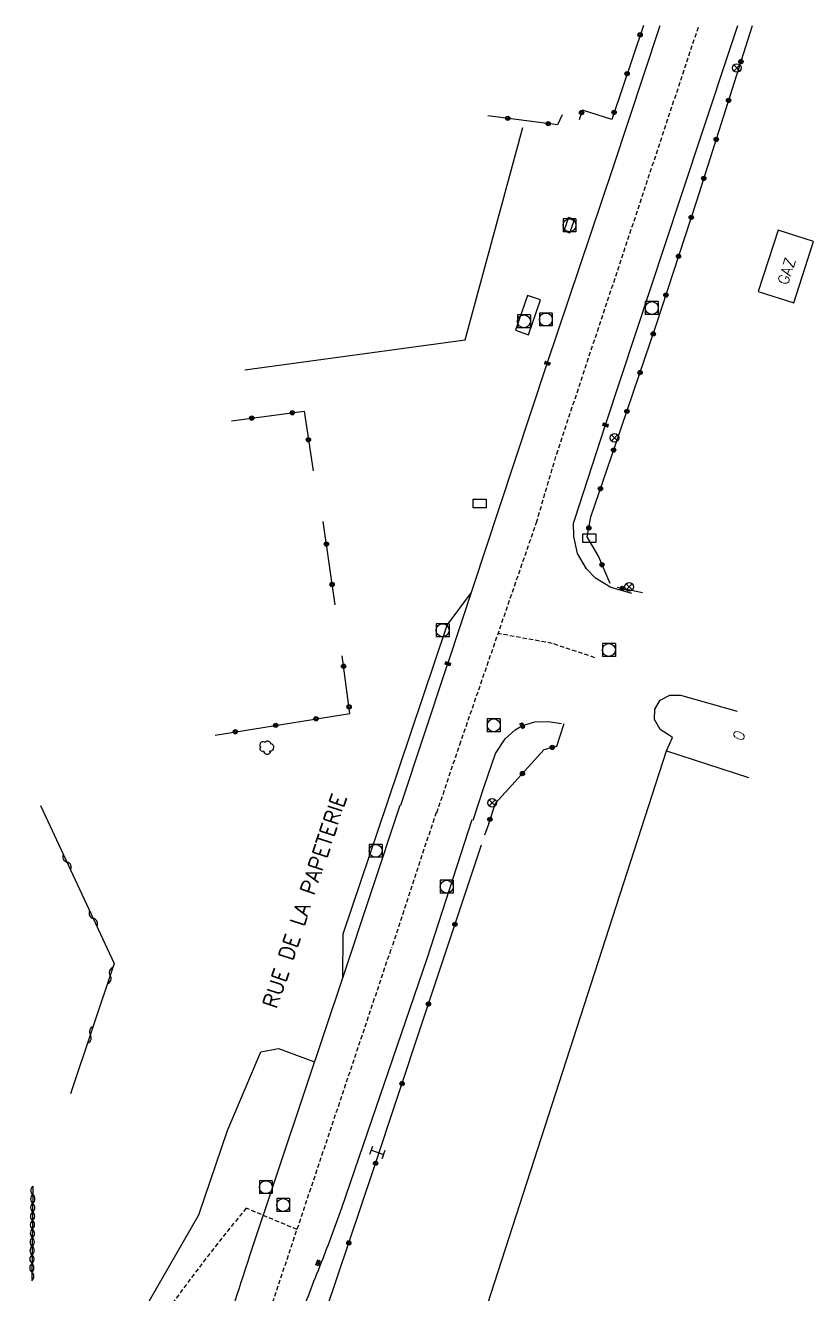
# Model space of a CAD drawing. Header units: millimetres. Extents: x 257000 to 258000, y 143000 to 144000.
# Drawn here: x 257596.9 to 257688.5, y 143852.5 to 144000 of the extents above; entities that cross this region are included whole.
import ezdxf
from ezdxf.enums import TextEntityAlignment as Align

# ---------------------------------------------------------------- set-up
doc = ezdxf.new("R2010")
doc.units = ezdxf.units.MM
doc.linetypes.add('DASHED', pattern=[0.75, 0.5, -0.25])
doc.layers.get('0').update_dxf_attribs({"linetype": 'CONTINUOUS'})
for name, color, linetype in [('W0001', 6, 'DASHED'), ('W0008', 7, 'CONTINUOUS'), ('W0100', 7, 'CONTINUOUS'), ('W0105', 7, 'CONTINUOUS'), ('W0211', 2, 'CONTINUOUS'), ('W0300', 7, 'CONTINUOUS'), ('W0310', 3, 'CONTINUOUS'), ('W0322', 7, 'CONTINUOUS'), ('W0400', 7, 'CONTINUOUS'), ('W0420', 7, 'CONTINUOUS'), ('W0469', 7, 'CONTINUOUS'), ('W0984', 7, 'CONTINUOUS'), ('W0989', 7, 'CONTINUOUS'), ('W0991', 7, 'CONTINUOUS'), ('W1102', 7, 'CONTINUOUS'), ('W1471', 7, 'CONTINUOUS'), ('W1474', 7, 'CONTINUOUS')]:
    doc.layers.add(name, color=color, linetype=linetype)
doc.styles.get("Standard").update_dxf_attribs({"font": 'romans.shx', "width": 0.85})

# ---------------------------------------------------------------- blocks, each defined once
blk = doc.blocks.new('T420')
for p, q in [((0.75, 0.75), (-0.75, 0.75)), ((-0.75, 0.75), (-0.75, -0.75)), ((0.75, 0.75), (0.75, -0.75)), ((0.75, -0.75), (-0.75, -0.75))]:
    blk.add_line(p, q)
blk.add_ellipse((0, 0), major_axis=(-0.53, 0.53), ratio=1, start_param=3.926991, end_param=10.210176)
blk = doc.blocks.new('T400')
for p, q in [((-0.15, 0.3), (0.15, 0.3)), ((-0.15, -0.25), (-0.15, 0.3)), ((-0.15, 0.15), (0.15, 0.15)), ((-0.15, 0), (0.15, 0)), ((0.15, 0.3), (0.15, -0.25)), ((-0.15, -0.15), (0.15, -0.15)), ((-0.15, -0.25), (-0.15, -0.3)), ((-0.15, -0.3), (0.15, -0.3)), ((0.15, -0.3), (0.15, -0.25))]:
    blk.add_line(p, q)
blk = doc.blocks.new('T1471')
at = {"color": 0, "linetype": 'Continuous', "flags": 128}
blk.add_lwpolyline([(-0.75, -0.5), (-0.75, 0.5), (0.75, 0.5), (0.75, -0.5), (-0.75, -0.5)], dxfattribs=at)
blk = doc.blocks.new('T469')
at = {"color": 0, "linetype": 'Continuous', "flags": 128}
for points in [[(-0.35, 0.35), (0.35, -0.35)], [(-0.35, -0.35), (0.35, 0.35)]]:
    blk.add_lwpolyline(points, dxfattribs=at)
at = {"color": 0, "linetype": 'Continuous'}
blk.add_circle((0, 0), 0.5, dxfattribs=at)
blk = doc.blocks.new('T300')
for p, q in [((-0.8, 0.51), (-0.86, 0.34)), ((-0.86, 0.34), (-0.86, 0.17)), ((-0.86, 0.17), (-0.74, 0.06)), ((-0.69, 0.63), (-0.8, 0.51)), ((-0.8, -0.06), (-0.74, 0.06)), ((-0.74, 0.06), (-0.69, 0.11)), ((-0.57, 0.69), (-0.69, 0.63)), ((-0.46, 0.69), (-0.57, 0.69)), ((-0.29, 0.63), (-0.46, 0.69)), ((-0.29, 0.63), (-0.17, 0.74)), ((-0.23, 0.57), (-0.29, 0.63)), ((-0.17, 0.74), (-0.06, 0.8)), ((-0.06, 0.8), (0.06, 0.8)), ((0.06, 0.8), (0.23, 0.74)), ((0.23, 0.74), (0.34, 0.63)), ((0.34, 0.63), (0.4, 0.51)), ((0.46, 0.46), (0.34, 0.46)), ((0.4, 0.51), (0.4, 0.46)), ((0.57, 0.4), (0.46, 0.46)), ((0.57, 0.4), (0.69, 0.29)), ((0.69, 0.29), (0.74, 0.17)), ((0.74, 0.06), (0.69, -0.17)), ((0.74, 0.17), (0.74, 0.06)), ((-0.8, -0.17), (-0.8, -0.06)), ((-0.8, -0.23), (-0.8, -0.17)), ((-0.74, -0.34), (-0.8, -0.23)), ((-0.69, -0.4), (-0.74, -0.34)), ((-0.51, -0.46), (-0.69, -0.4)), ((-0.4, -0.46), (-0.51, -0.46)), ((-0.4, -0.46), (-0.34, -0.46)), ((-0.34, -0.46), (-0.34, -0.4)), ((-0.34, -0.51), (-0.34, -0.46)), ((-0.29, -0.63), (-0.34, -0.51)), ((-0.17, -0.74), (-0.29, -0.63)), ((-0.06, -0.8), (-0.17, -0.74)), ((0.06, -0.8), (-0.06, -0.8)), ((0.17, -0.74), (0.06, -0.8)), ((0.23, -0.69), (0.17, -0.74)), ((0.29, -0.46), (0.23, -0.46)), ((0.29, -0.63), (0.23, -0.69)), ((0.46, -0.4), (0.29, -0.46)), ((0.34, -0.51), (0.29, -0.63)), ((0.34, -0.51), (0.34, -0.46)), ((0.57, -0.34), (0.46, -0.4)), ((0.63, -0.29), (0.57, -0.34)), ((0.69, -0.17), (0.63, -0.29))]:
    blk.add_line(p, q)
blk = doc.blocks.new('t322o')
at = {"color": 0, "linetype": 'Continuous'}
for radius in [0.25, 0.15]:
    blk.add_circle((0, 0), radius, dxfattribs=at)
blk = doc.blocks.new('t310o')
at = {"color": 0, "linetype": 'Continuous'}
for centre, start, end in [((-0.5, 0.38), 216.8699, 323.1304), ((0.5, -0.37), 36.8699, 143.1303)]:
    blk.add_arc(centre, 0.625, start, end, dxfattribs=at)
blk = doc.blocks.new('T1474')
at = {"color": 0, "linetype": 'Continuous', "flags": 128}
for points in [[(-0.75, -0.5), (-0.75, 0.5)], [(-0.75, 0), (0.75, 0)], [(0.75, 0), (0.75, -0.5), (0.75, 0.5)]]:
    blk.add_lwpolyline(points, dxfattribs=at)

msp = doc.modelspace()

# ---------------------------------------------------------------- linework, layer by layer
at = {"layer": 'W0001'}
for p, q in [((257665.01, 143969.43), (257675.15, 144000)), ((257644.62, 143908.55), (257639.44, 143892.79)), ((257620.64, 143836.72), (257639.44, 143892.79)), ((257628.48, 143860.09), (257622.58, 143862.58))]:
    msp.add_line(p, q, dxfattribs=at)
for points in [[(257644.71, 143908.53), (257647.37, 143916.43), (257656.28, 143942.24), (257658.63, 143950.21), (257665.01, 143969.43)], [(257663.05, 143926.54), (257658.11, 143928.2), (257651.82, 143929.34)]]:
    msp.add_lwpolyline(points, dxfattribs=at)
msp.add_lwpolyline([(257598.75, 143820.13, -0.043041), (257600.73, 143827.97, -0.037995), (257604.7, 143836.89, -0.027513), (257611.41, 143847.84, -0.022081), (257622.58, 143862.58)], format="xyb", dxfattribs=at)
at = {"layer": 'W0008'}
msp.add_line((257633.79, 143889.35), (257640.46, 143909.41), dxfattribs=at)
for points in [[(257640.51, 143909.4), (257645.87, 143925.51), (257645.98, 143925.84), (257651.95, 143943.89), (257657.53, 143960.73), (257665.13, 143983.36), (257670.63, 144000)], [(257667.34, 143933.98), (257665.88, 143934.41), (257664.92, 143934.7), (257663.14, 143935.76), (257662.09, 143936.86), (257661.05, 143938.64), (257660.6, 143940.6), (257660.58, 143942.16), (257660.73, 143942.62), (257664.31, 143953.58), (257673.05, 143980.06), (257678.61, 143996.84), (257679.66, 144000)], [(257638.98, 143909.71), (257645.92, 143930.32), (257648.75, 143934.11)], [(257648.91, 143907.66), (257650.2, 143911.58), (257651.54, 143915.41), (257652.64, 143917.13), (257653.79, 143918.17), (257654.64, 143918.65), (257656.1, 143919.09), (257657.64, 143919.14), (257659.17, 143918.88)]]:
    msp.add_lwpolyline(points, dxfattribs=at)
for points in [[(257610.41, 143814.06, -0.005997), (257613.45, 143825.82, -0.005133), (257615.2, 143831.95, -0.003845), (257619.04, 143844.63, -0.005135), (257623.01, 143857.1), (257629.56, 143876.75), (257633.79, 143889.35), (257633.84, 143894.44), (257638.97, 143909.72)], [(257648.77, 143907.69), (257643.53, 143891.55), (257633.64, 143862.6, -0.011748), (257631.08, 143855.77, 0.011227), (257628.5, 143848.93, 0.009743), (257624.22, 143835.23, 0.004743), (257621.51, 143825.89, 0.007319), (257619.17, 143817.25, 0.010559), (257616.97, 143807.88)], [(257594.06, 143809.65), (257597.7, 143825.92, -0.04701), (257599.57, 143832.13, -0.034739), (257605.59, 143842.59, -0.010922), (257607.73, 143845.88, 0.01702), (257609.83, 143849.21), (257617.08, 143861.81), (257620.4, 143871.6), (257624.27, 143880.74), (257626.32, 143881.15), (257630.51, 143879.59)]]:
    msp.add_lwpolyline(points, format="xyb", dxfattribs=at)
at = {"layer": 'W0100'}
for points in [[(257686.17, 143967.75), (257688.46, 143974.88), (257684.33, 143976.21), (257682.03, 143969.09), (257686.17, 143967.75)], [(257640.85, 143804.94), (257636.09, 143806.48), (257671.39, 143915.7), (257672.08, 143917.28), (257671.61, 143917.59), (257670.63, 143918.21), (257669.99, 143919.36), (257670.02, 143920.54), (257670.65, 143921.62), (257671.75, 143922.18), (257673.01, 143922.17), (257679.58, 143920.33)]]:
    msp.add_lwpolyline(points, dxfattribs=at)
at = {"layer": 'W0105'}
for points in [[(257660.17, 143975.89), (257660.7, 143977.43), (257660, 143977.68), (257659.47, 143976.13), (257660.17, 143975.89)], [(257655.37, 143964.05), (257656.75, 143968.1), (257655.23, 143968.63), (257653.83, 143964.59), (257655.37, 143964.05)]]:
    msp.add_lwpolyline(points, dxfattribs=at)
at = {"layer": 'W0211'}
msp.add_lwpolyline([(257622.4, 143959.98), (257648, 143963.48), (257654.7, 143988.15), (257654.7, 143988.15), (257654.7, 143988.15), (257654.7, 143988.15), (257654.7, 143988.15), (257654.7, 143988.15), (257654.7, 143988.15), (257654.7, 143988.15), (257654.7, 143988.15), (257654.7, 143988.15), (257654.7, 143988.15), (257654.7, 143988.15), (257654.7, 143988.15), (257654.7, 143988.15), (257654.7, 143988.15), (257654.7, 143988.15), (257654.7, 143988.15), (257654.7, 143988.15), (257654.7, 143988.15), (257654.7, 143988.15), (257654.7, 143988.15), (257654.7, 143988.15), (257654.7, 143988.15), (257654.7, 143988.15), (257654.7, 143988.15), (257654.7, 143988.15), (257654.7, 143988.15), (257654.7, 143988.15), (257654.7, 143988.15), (257654.7, 143988.15), (257654.7, 143988.15), (257654.7, 143988.15), (257654.7, 143988.15), (257654.7, 143988.15), (257654.7, 143988.15), (257654.7, 143988.15), (257654.7, 143988.15), (257654.7, 143988.15), (257654.7, 143988.15), (257654.7, 143988.15), (257654.7, 143988.15), (257654.7, 143988.15), (257654.7, 143988.15), (257654.7, 143988.15), (257654.7, 143988.15), (257654.7, 143988.15), (257654.7, 143988.15), (257654.7, 143988.15), (257654.7, 143988.15), (257654.7, 143988.15), (257654.7, 143988.15), (257654.7, 143988.15), (257654.7, 143988.15), (257654.7, 143988.15), (257654.7, 143988.15), (257654.7, 143988.15), (257654.7, 143988.15), (257654.7, 143988.15), (257654.7, 143988.15), (257654.7, 143988.15), (257654.7, 143988.15), (257654.7, 143988.15), (257654.7, 143988.15), (257654.7, 143988.15), (257654.7, 143988.15), (257654.7, 143988.15), (257654.7, 143988.15), (257654.7, 143988.15), (257654.7, 143988.15), (257654.7, 143988.15), (257654.7, 143988.15), (257654.7, 143988.15), (257654.7, 143988.15), (257654.7, 143988.15), (257654.7, 143988.15), (257654.7, 143988.15), (257654.7, 143988.15), (257654.7, 143988.15), (257654.7, 143988.15), (257654.7, 143988.15), (257654.7, 143988.15), (257654.7, 143988.15), (257654.7, 143988.15), (257654.7, 143988.15), (257654.7, 143988.15), (257654.7, 143988.15), (257654.7, 143988.15), (257654.7, 143988.15), (257654.7, 143988.15), (257654.7, 143988.15), (257654.7, 143988.15), (257654.7, 143988.15), (257654.7, 143988.15), (257654.7, 143988.15), (257654.7, 143988.15), (257654.7, 143988.15), (257654.7, 143988.15), (257654.7, 143988.15), (257654.7, 143988.15), (257654.7, 143988.15), (257654.7, 143988.15), (257654.7, 143988.15), (257654.7, 143988.15), (257654.7, 143988.15), (257654.7, 143988.15), (257654.7, 143988.15), (257654.7, 143988.15), (257654.7, 143988.15), (257654.7, 143988.15), (257654.7, 143988.15), (257654.7, 143988.15), (257654.7, 143988.15), (257654.7, 143988.15), (257654.7, 143988.15), (257654.7, 143988.15), (257654.7, 143988.15), (257654.7, 143988.15), (257654.7, 143988.15)], dxfattribs=at)
at = {"layer": 'W0310'}
msp.add_lwpolyline([(257598.7, 143909.37), (257607.25, 143891.01), (257602.17, 143875.85)], dxfattribs=at)
at = {"layer": 'W0310', "flags": 128}
msp.add_lwpolyline([(257597.81, 143865.15), (257597.66, 143854.32)], dxfattribs=at)
at = {"layer": 'W0322'}
msp.add_line((257650.73, 143907.28), (257650.26, 143905.9), dxfattribs=at)
for points in [[(257668.69, 144000), (257665.02, 143989.06), (257661.62, 143990.15), (257661.22, 143989.01)], [(257664.82, 143935.14), (257663.47, 143938.32), (257662.17, 143940.57), (257662.61, 143942.92), (257665.49, 143951.39), (257670.18, 143965.16), (257674.89, 143979.63), (257681.36, 144000)], [(257659.27, 143989.6), (257659.27, 143989.6), (257659.27, 143989.6), (257659.27, 143989.6), (257659.27, 143989.6), (257659.27, 143989.6), (257659.27, 143989.6), (257659.27, 143989.6), (257659.27, 143989.6), (257659.27, 143989.6), (257659.27, 143989.6), (257659.27, 143989.6), (257659.27, 143989.6), (257659.27, 143989.6), (257659.27, 143989.6), (257659.27, 143989.6), (257659.27, 143989.6), (257659.27, 143989.6), (257658.74, 143988.43), (257650.63, 143989.5)], [(257659.27, 143989.6), (257659.27, 143989.6), (257659.27, 143989.6), (257659.27, 143989.6), (257659.27, 143989.6), (257659.27, 143989.6), (257659.27, 143989.6), (257659.27, 143989.6), (257659.27, 143989.6), (257659.27, 143989.6), (257659.27, 143989.6), (257659.27, 143989.6), (257659.27, 143989.6), (257659.27, 143989.6), (257659.27, 143989.6), (257659.27, 143989.6), (257659.27, 143989.6), (257659.27, 143989.6), (257659.27, 143989.6), (257659.27, 143989.6), (257659.27, 143989.6), (257659.27, 143989.6), (257659.27, 143989.6), (257659.27, 143989.6), (257659.27, 143989.6), (257659.27, 143989.6), (257659.27, 143989.6), (257659.27, 143989.6), (257659.27, 143989.6), (257659.27, 143989.6), (257659.27, 143989.6), (257659.27, 143989.6), (257659.27, 143989.6), (257659.27, 143989.6), (257659.27, 143989.6), (257659.27, 143989.6), (257659.27, 143989.6), (257659.27, 143989.6), (257659.27, 143989.6), (257659.27, 143989.6), (257659.27, 143989.6), (257659.27, 143989.6), (257659.27, 143989.6), (257659.27, 143989.6), (257659.27, 143989.6), (257659.27, 143989.6), (257659.27, 143989.6), (257659.27, 143989.6), (257659.27, 143989.6), (257659.27, 143989.6), (257659.27, 143989.6), (257659.27, 143989.6), (257659.27, 143989.6), (257659.27, 143989.6), (257659.27, 143989.6), (257659.27, 143989.6), (257659.27, 143989.6), (257659.27, 143989.6), (257659.27, 143989.6), (257659.27, 143989.6), (257659.27, 143989.6), (257659.27, 143989.6), (257659.27, 143989.6), (257659.27, 143989.6), (257659.27, 143989.6), (257659.27, 143989.6), (257659.27, 143989.6), (257659.27, 143989.6), (257659.27, 143989.6), (257659.27, 143989.6), (257659.27, 143989.6), (257659.27, 143989.6), (257659.27, 143989.6), (257659.27, 143989.6), (257659.27, 143989.6), (257659.27, 143989.6), (257659.27, 143989.6), (257659.27, 143989.6), (257659.27, 143989.6), (257659.27, 143989.6), (257659.27, 143989.6), (257659.27, 143989.6), (257659.27, 143989.6), (257659.27, 143989.6), (257659.27, 143989.6), (257659.27, 143989.6), (257659.27, 143989.6), (257659.27, 143989.6), (257659.27, 143989.6), (257659.27, 143989.6), (257659.27, 143989.6), (257659.27, 143989.6), (257659.27, 143989.6), (257659.27, 143989.6), (257659.27, 143989.6), (257659.27, 143989.6), (257659.27, 143989.6), (257659.27, 143989.6), (257659.27, 143989.6), (257659.27, 143989.6), (257659.27, 143989.6)], [(257620.86, 143954.06), (257620.86, 143954.06), (257620.86, 143954.06), (257620.86, 143954.06), (257620.86, 143954.06), (257620.86, 143954.06), (257620.86, 143954.06), (257620.86, 143954.06), (257620.86, 143954.06), (257620.86, 143954.06), (257620.86, 143954.06), (257620.86, 143954.06), (257620.86, 143954.06), (257620.86, 143954.06), (257620.86, 143954.06), (257620.86, 143954.06), (257620.86, 143954.06), (257620.86, 143954.06), (257629.31, 143955.17), (257630.34, 143948.26)], [(257620.86, 143954.06), (257620.86, 143954.06), (257620.86, 143954.06), (257620.86, 143954.06), (257620.86, 143954.06), (257620.86, 143954.06), (257620.86, 143954.06), (257620.86, 143954.06), (257620.86, 143954.06), (257620.86, 143954.06), (257620.86, 143954.06), (257620.86, 143954.06), (257620.86, 143954.06), (257620.86, 143954.06), (257620.86, 143954.06), (257620.86, 143954.06), (257620.86, 143954.06), (257620.86, 143954.06), (257620.86, 143954.06), (257620.86, 143954.06), (257620.86, 143954.06), (257620.86, 143954.06), (257620.86, 143954.06), (257620.86, 143954.06), (257620.86, 143954.06), (257620.86, 143954.06), (257620.86, 143954.06), (257620.86, 143954.06), (257620.86, 143954.06), (257620.86, 143954.06), (257620.86, 143954.06), (257620.86, 143954.06), (257620.86, 143954.06), (257620.86, 143954.06), (257620.86, 143954.06), (257620.86, 143954.06), (257620.86, 143954.06), (257620.86, 143954.06), (257620.86, 143954.06), (257620.86, 143954.06), (257620.86, 143954.06), (257620.86, 143954.06), (257620.86, 143954.06), (257620.86, 143954.06), (257620.86, 143954.06), (257620.86, 143954.06), (257620.86, 143954.06), (257620.86, 143954.06), (257620.86, 143954.06), (257620.86, 143954.06), (257620.86, 143954.06), (257620.86, 143954.06), (257620.86, 143954.06), (257620.86, 143954.06), (257620.86, 143954.06), (257620.86, 143954.06), (257620.86, 143954.06), (257620.86, 143954.06), (257620.86, 143954.06), (257620.86, 143954.06), (257620.86, 143954.06), (257620.86, 143954.06), (257620.86, 143954.06), (257620.86, 143954.06), (257620.86, 143954.06), (257620.86, 143954.06), (257620.86, 143954.06), (257620.86, 143954.06), (257620.86, 143954.06), (257620.86, 143954.06), (257620.86, 143954.06), (257620.86, 143954.06), (257620.86, 143954.06), (257620.86, 143954.06), (257620.86, 143954.06), (257620.86, 143954.06), (257620.86, 143954.06), (257620.86, 143954.06), (257620.86, 143954.06), (257620.86, 143954.06), (257620.86, 143954.06), (257620.86, 143954.06), (257620.86, 143954.06), (257620.86, 143954.06), (257620.86, 143954.06), (257620.86, 143954.06), (257620.86, 143954.06), (257620.86, 143954.06), (257620.86, 143954.06), (257620.86, 143954.06), (257620.86, 143954.06), (257620.86, 143954.06), (257620.86, 143954.06), (257620.86, 143954.06), (257620.86, 143954.06), (257620.86, 143954.06), (257620.86, 143954.06), (257620.86, 143954.06), (257620.86, 143954.06), (257620.86, 143954.06), (257620.86, 143954.06)], [(257632.89, 143932.69), (257632.89, 143932.69), (257632.89, 143932.69), (257632.89, 143932.69), (257632.89, 143932.69), (257632.89, 143932.69), (257632.89, 143932.69), (257632.89, 143932.69), (257632.89, 143932.69), (257632.89, 143932.69), (257632.89, 143932.69), (257632.89, 143932.69), (257632.89, 143932.69), (257632.89, 143932.69), (257632.89, 143932.69), (257632.89, 143932.69), (257632.89, 143932.69), (257632.89, 143932.69), (257632.89, 143932.69), (257631.5, 143942.37)], [(257668.58, 143934.07), (257665.66, 143934.71), (257665.66, 143934.71), (257665.66, 143934.71), (257665.66, 143934.71), (257665.66, 143934.71), (257665.66, 143934.71), (257665.66, 143934.71), (257665.66, 143934.71), (257665.66, 143934.71), (257665.66, 143934.71), (257665.66, 143934.71), (257665.66, 143934.71), (257665.66, 143934.71), (257665.66, 143934.71), (257665.66, 143934.71), (257665.66, 143934.71), (257665.66, 143934.71), (257665.66, 143934.71), (257665.66, 143934.71), (257665.66, 143934.71), (257665.66, 143934.71), (257665.66, 143934.71), (257665.66, 143934.71), (257665.66, 143934.71), (257665.66, 143934.71), (257665.66, 143934.71), (257665.66, 143934.71), (257665.66, 143934.71), (257665.66, 143934.71), (257665.66, 143934.71), (257665.66, 143934.71), (257665.66, 143934.71), (257665.66, 143934.71), (257665.66, 143934.71), (257665.66, 143934.71), (257665.66, 143934.71), (257665.66, 143934.71), (257665.66, 143934.71), (257665.66, 143934.71), (257665.66, 143934.71), (257665.66, 143934.71), (257665.66, 143934.71), (257665.66, 143934.71), (257665.66, 143934.71), (257665.66, 143934.71), (257665.66, 143934.71), (257665.66, 143934.71), (257665.66, 143934.71), (257665.66, 143934.71), (257665.66, 143934.71), (257665.66, 143934.71), (257665.66, 143934.71), (257665.66, 143934.71), (257665.66, 143934.71), (257665.66, 143934.71), (257665.66, 143934.71), (257665.66, 143934.71), (257665.66, 143934.71), (257665.66, 143934.71), (257665.66, 143934.71), (257665.66, 143934.71), (257665.66, 143934.71), (257665.66, 143934.71), (257665.66, 143934.71), (257665.66, 143934.71), (257665.66, 143934.71), (257665.66, 143934.71), (257665.66, 143934.71), (257665.66, 143934.71), (257665.66, 143934.71), (257665.66, 143934.71), (257665.66, 143934.71), (257665.66, 143934.71), (257665.66, 143934.71), (257665.66, 143934.71), (257665.66, 143934.71), (257665.66, 143934.71), (257665.66, 143934.71), (257665.66, 143934.71), (257665.66, 143934.71), (257665.66, 143934.71), (257665.66, 143934.71), (257665.66, 143934.71), (257665.66, 143934.71), (257665.66, 143934.71), (257665.66, 143934.71), (257665.66, 143934.71), (257665.66, 143934.71), (257665.66, 143934.71), (257665.66, 143934.71), (257665.66, 143934.71), (257665.66, 143934.71), (257665.66, 143934.71), (257665.66, 143934.71), (257665.66, 143934.71), (257665.66, 143934.71), (257665.66, 143934.71), (257665.66, 143934.71), (257665.66, 143934.71), (257665.66, 143934.71)], [(257665.66, 143934.71), (257665.66, 143934.71), (257665.66, 143934.71), (257665.66, 143934.71), (257665.66, 143934.71), (257665.66, 143934.71), (257665.66, 143934.71), (257665.66, 143934.71), (257665.66, 143934.71), (257665.66, 143934.71), (257665.66, 143934.71), (257665.66, 143934.71), (257665.66, 143934.71), (257665.66, 143934.71), (257665.66, 143934.71), (257665.66, 143934.71), (257665.66, 143934.71), (257665.66, 143934.71), (257665.66, 143934.71), (257665.66, 143934.71)], [(257632.89, 143932.69), (257632.89, 143932.69), (257632.89, 143932.69), (257632.89, 143932.69), (257632.89, 143932.69), (257632.89, 143932.69), (257632.89, 143932.69), (257632.89, 143932.69), (257632.89, 143932.69), (257632.89, 143932.69), (257632.89, 143932.69), (257632.89, 143932.69), (257632.89, 143932.69), (257632.89, 143932.69), (257632.89, 143932.69), (257632.89, 143932.69), (257632.89, 143932.69), (257632.89, 143932.69), (257632.89, 143932.69), (257632.89, 143932.69), (257632.89, 143932.69), (257632.89, 143932.69), (257632.89, 143932.69), (257632.89, 143932.69), (257632.89, 143932.69), (257632.89, 143932.69), (257632.89, 143932.69), (257632.89, 143932.69), (257632.89, 143932.69), (257632.89, 143932.69), (257632.89, 143932.69), (257632.89, 143932.69), (257632.89, 143932.69), (257632.89, 143932.69), (257632.89, 143932.69), (257632.89, 143932.69), (257632.89, 143932.69), (257632.89, 143932.69), (257632.89, 143932.69), (257632.89, 143932.69), (257632.89, 143932.69), (257632.89, 143932.69), (257632.89, 143932.69), (257632.89, 143932.69), (257632.89, 143932.69), (257632.89, 143932.69), (257632.89, 143932.69), (257632.89, 143932.69), (257632.89, 143932.69), (257632.89, 143932.69), (257632.89, 143932.69), (257632.89, 143932.69), (257632.89, 143932.69), (257632.89, 143932.69), (257632.89, 143932.69), (257632.89, 143932.69), (257632.89, 143932.69), (257632.89, 143932.69), (257632.89, 143932.69), (257632.89, 143932.69), (257632.89, 143932.69), (257632.89, 143932.69), (257632.89, 143932.69), (257632.89, 143932.69), (257632.89, 143932.69), (257632.89, 143932.69), (257632.89, 143932.69), (257632.89, 143932.69), (257632.89, 143932.69), (257632.89, 143932.69), (257632.89, 143932.69), (257632.89, 143932.69), (257632.89, 143932.69), (257632.89, 143932.69), (257632.89, 143932.69), (257632.89, 143932.69), (257632.89, 143932.69), (257632.89, 143932.69), (257632.89, 143932.69), (257632.89, 143932.69), (257632.89, 143932.69), (257632.89, 143932.69), (257632.89, 143932.69), (257632.89, 143932.69), (257632.89, 143932.69), (257632.89, 143932.69), (257632.89, 143932.69), (257632.89, 143932.69), (257632.89, 143932.69), (257632.89, 143932.69), (257632.89, 143932.69), (257632.89, 143932.69), (257632.89, 143932.69), (257632.89, 143932.69), (257632.89, 143932.69), (257632.89, 143932.69), (257632.89, 143932.69), (257632.89, 143932.69), (257632.89, 143932.69), (257632.89, 143932.69), (257632.89, 143932.69)], [(257618.96, 143917.55), (257618.96, 143917.55), (257618.96, 143917.55), (257618.96, 143917.55), (257618.96, 143917.55), (257618.96, 143917.55), (257618.96, 143917.55), (257618.96, 143917.55), (257618.96, 143917.55), (257618.96, 143917.55), (257618.96, 143917.55), (257618.96, 143917.55), (257618.96, 143917.55), (257618.96, 143917.55), (257618.96, 143917.55), (257618.96, 143917.55), (257618.96, 143917.55), (257618.96, 143917.55), (257634.62, 143920.07), (257633.71, 143926.76)], [(257650.75, 143907.28), (257650.75, 143907.28), (257650.75, 143907.28), (257650.75, 143907.28), (257650.75, 143907.28), (257650.75, 143907.28), (257650.75, 143907.28), (257650.75, 143907.28), (257650.75, 143907.28), (257650.75, 143907.28), (257650.75, 143907.28), (257650.75, 143907.28), (257650.75, 143907.28), (257650.75, 143907.28), (257650.75, 143907.28), (257650.75, 143907.28), (257651.54, 143909.65), (257657.19, 143915.88), (257658.65, 143916.26), (257659.5, 143918.89)], [(257618.96, 143917.55), (257618.96, 143917.55), (257618.96, 143917.55), (257618.96, 143917.55), (257618.96, 143917.55), (257618.96, 143917.55), (257618.96, 143917.55), (257618.96, 143917.55), (257618.96, 143917.55), (257618.96, 143917.55), (257618.96, 143917.55), (257618.96, 143917.55), (257618.96, 143917.55), (257618.96, 143917.55), (257618.96, 143917.55), (257618.96, 143917.55), (257618.96, 143917.55), (257618.96, 143917.55), (257618.96, 143917.55), (257618.96, 143917.55), (257618.96, 143917.55), (257618.96, 143917.55), (257618.96, 143917.55), (257618.96, 143917.55), (257618.96, 143917.55), (257618.96, 143917.55), (257618.96, 143917.55), (257618.96, 143917.55), (257618.96, 143917.55), (257618.96, 143917.55), (257618.96, 143917.55), (257618.96, 143917.55), (257618.96, 143917.55), (257618.96, 143917.55), (257618.96, 143917.55), (257618.96, 143917.55), (257618.96, 143917.55), (257618.96, 143917.55), (257618.96, 143917.55), (257618.96, 143917.55), (257618.96, 143917.55), (257618.96, 143917.55), (257618.96, 143917.55), (257618.96, 143917.55), (257618.96, 143917.55), (257618.96, 143917.55), (257618.96, 143917.55), (257618.96, 143917.55), (257618.96, 143917.55), (257618.96, 143917.55), (257618.96, 143917.55), (257618.96, 143917.55), (257618.96, 143917.55), (257618.96, 143917.55), (257618.96, 143917.55), (257618.96, 143917.55), (257618.96, 143917.55), (257618.96, 143917.55), (257618.96, 143917.55), (257618.96, 143917.55), (257618.96, 143917.55), (257618.96, 143917.55), (257618.96, 143917.55), (257618.96, 143917.55), (257618.96, 143917.55), (257618.96, 143917.55), (257618.96, 143917.55), (257618.96, 143917.55), (257618.96, 143917.55), (257618.96, 143917.55), (257618.96, 143917.55), (257618.96, 143917.55), (257618.96, 143917.55), (257618.96, 143917.55), (257618.96, 143917.55), (257618.96, 143917.55), (257618.96, 143917.55), (257618.96, 143917.55), (257618.96, 143917.55), (257618.96, 143917.55), (257618.96, 143917.55), (257618.96, 143917.55), (257618.96, 143917.55), (257618.96, 143917.55), (257618.96, 143917.55), (257618.96, 143917.55), (257618.96, 143917.55), (257618.96, 143917.55), (257618.96, 143917.55), (257618.96, 143917.55), (257618.96, 143917.55), (257618.96, 143917.55), (257618.96, 143917.55), (257618.96, 143917.55), (257618.96, 143917.55), (257618.96, 143917.55), (257618.96, 143917.55), (257618.96, 143917.55), (257618.96, 143917.55), (257618.96, 143917.55), (257618.96, 143917.55)], [(257650.75, 143907.28), (257650.75, 143907.28), (257650.75, 143907.28), (257650.75, 143907.28), (257650.75, 143907.28), (257650.75, 143907.28), (257650.75, 143907.28), (257650.75, 143907.28), (257650.75, 143907.28), (257650.75, 143907.28), (257650.75, 143907.28), (257650.75, 143907.28), (257650.75, 143907.28), (257650.75, 143907.28), (257650.75, 143907.28), (257650.75, 143907.28), (257650.75, 143907.28), (257650.75, 143907.28), (257650.75, 143907.28), (257650.75, 143907.28), (257650.75, 143907.28), (257650.75, 143907.28), (257650.75, 143907.28), (257650.75, 143907.28), (257650.75, 143907.28), (257650.75, 143907.28), (257650.75, 143907.28), (257650.75, 143907.28), (257650.75, 143907.28), (257650.75, 143907.28), (257650.75, 143907.28), (257650.75, 143907.28), (257650.75, 143907.28), (257650.75, 143907.28), (257650.75, 143907.28), (257650.75, 143907.28), (257650.75, 143907.28), (257650.75, 143907.28), (257650.75, 143907.28), (257650.75, 143907.28), (257650.75, 143907.28), (257650.75, 143907.28), (257650.75, 143907.28), (257650.75, 143907.28), (257650.75, 143907.28), (257650.75, 143907.28), (257650.75, 143907.28), (257650.75, 143907.28), (257650.75, 143907.28), (257650.75, 143907.28), (257650.75, 143907.28), (257650.75, 143907.28), (257650.75, 143907.28), (257650.75, 143907.28), (257650.75, 143907.28), (257650.75, 143907.28), (257650.75, 143907.28), (257650.75, 143907.28), (257650.75, 143907.28), (257650.75, 143907.28), (257650.75, 143907.28), (257650.75, 143907.28), (257650.75, 143907.28), (257650.75, 143907.28), (257650.75, 143907.28), (257650.75, 143907.28), (257650.75, 143907.28), (257650.75, 143907.28), (257650.75, 143907.28), (257650.75, 143907.28), (257650.75, 143907.28), (257650.75, 143907.28), (257650.75, 143907.28), (257650.75, 143907.28), (257650.75, 143907.28), (257650.75, 143907.28), (257650.75, 143907.28), (257650.75, 143907.28), (257650.75, 143907.28), (257650.75, 143907.28), (257650.75, 143907.28), (257650.75, 143907.28), (257650.75, 143907.28), (257650.75, 143907.28), (257650.75, 143907.28), (257650.75, 143907.28), (257650.75, 143907.28), (257650.75, 143907.28), (257650.75, 143907.28), (257650.75, 143907.28), (257650.75, 143907.28), (257650.75, 143907.28), (257650.75, 143907.28), (257650.75, 143907.28), (257650.75, 143907.28), (257650.75, 143907.28), (257650.75, 143907.28), (257650.75, 143907.28), (257650.75, 143907.28), (257650.75, 143907.28), (257650.75, 143907.28)], [(257624.86, 143829.89), (257637.31, 143866.95), (257643.02, 143884.13), (257649.88, 143904.81)]]:
    msp.add_lwpolyline(points, dxfattribs=at)
at = {"layer": 'W1102'}
msp.add_line((257671.39, 143915.7), (257680.91, 143912.62), dxfattribs=at)

# ---------------------------------------------------------------- block references
at = {"layer": 'W0300'}
msp.add_blockref('T300', (257625.01, 143916.08), dxfattribs=at)
at = {"layer": 'W0310'}
for p, rotation in [((257601.76, 143902.8), 114.9754329603634), ((257604.83, 143896.23), 114.9754329603634), ((257606.78, 143889.6), 71.4766355707068), ((257604.48, 143882.72), 71.4766355707068), ((257597.78, 143863.15), 269.2188018282218), ((257597.79, 143864.15), 269.2188018282218), ((257597.77, 143862.15), 269.2188018282218), ((257597.75, 143861.15), 269.2188018282218), ((257597.73, 143859.15), 269.2188018282218), ((257597.74, 143860.15), 269.2188018282218), ((257597.71, 143858.15), 269.2188018282218), ((257597.68, 143856.15), 269.2188018282218), ((257597.7, 143857.15), 269.2188018282218), ((257597.67, 143855.15), 269.2188018282218)]:
    msp.add_blockref('t310o', p, dxfattribs=dict(at, rotation=rotation))
at = {"layer": 'W0322'}
for p, rotation in [((257668.32, 143998.9), 251.4976387509351), ((257680.02, 143995.8), 72.3790908652796), ((257666.81, 143994.39), 251.4976387509351), ((257678.59, 143991.28), 72.3790908652796), ((257652.94, 143989.2), 172.5256176198754), ((257661.52, 143989.87), 250.473475837002), ((257665.3, 143989.89), 251.4976387509351), ((257657.65, 143988.58), 172.5256176198754), ((257677.15, 143986.75), 72.3790908652796), ((257675.71, 143982.22), 72.3790908652796), ((257674.26, 143977.7), 71.99264760936282), ((257672.79, 143973.18), 71.99264760936282), ((257671.32, 143968.66), 71.99264760936282), ((257669.84, 143964.15), 71.18782484073802), ((257668.31, 143959.66), 71.18782484073802), ((257623.22, 143954.37), 7.509362334889211), ((257627.93, 143954.99), 7.509362334889211), ((257666.78, 143955.16), 71.18782484073802), ((257629.8, 143951.86), 278.433958111652), ((257665.24, 143950.66), 71.20647209398979), ((257663.71, 143946.17), 71.20647209398979), ((257662.36, 143941.62), 79.30965605133605), ((257631.88, 143939.74), 98.14844004567257), ((257663.89, 143937.33), 112.9221771758947), ((257632.55, 143935.04), 98.14844004567257), ((257666.26, 143934.58), 167.5024753327162), ((257633.88, 143925.54), 97.76025135325624), ((257634.52, 143920.83), 97.76025135325624), ((257626, 143918.68), 9.150502509208968), ((257630.69, 143919.44), 9.150502509208968), ((257621.31, 143917.93), 9.150502509208968), ((257658.12, 143916.12), 14.48798629250176), ((257654.65, 143913.08), 47.79043654214405), ((257650.88, 143907.76), 161.5098532851188), ((257646.81, 143895.56), 341.657364766938), ((257643.74, 143886.3), 341.657364766938), ((257640.67, 143877.05), 341.6146760846254), ((257637.59, 143867.79), 341.6146760846254), ((257634.49, 143858.55), 341.4373916945286)]:
    msp.add_blockref('t322o', p, dxfattribs=dict(at, rotation=rotation))
at = {"layer": 'W0400'}
for p, rotation in [((257657.53, 143960.73), 251.6798800024576), ((257664.31, 143953.58), 71.92784872550993), ((257645.98, 143925.84), 252.8001722671923), ((257654.64, 143918.65), 29.10283065516753), ((257630.91, 143856.22), 161.0032761404682)]:
    msp.add_blockref('T400', p, dxfattribs=dict(at, rotation=rotation))
at = {"layer": 'W0420'}
for p in [(257660.12, 143976.77), (257669.67, 143967.17), (257654.82, 143965.61), (257657.37, 143965.83), (257645.38, 143929.73), (257664.69, 143927.43), (257651.32, 143918.69), (257637.61, 143904.1), (257645.86, 143899.93), (257624.85, 143865.02), (257626.86, 143862.95)]:
    msp.add_blockref('T420', p, dxfattribs=at)
at = {"layer": 'W0469'}
for p in [(257679.54, 143995.05), (257665.35, 143952.09), (257667.04, 143934.76), (257651.15, 143909.68)]:
    msp.add_blockref('T469', p, dxfattribs=at)
at = {"layer": 'W1471'}
for p in [(257649.67, 143944.44), (257662.43, 143940.43)]:
    msp.add_blockref('T1471', p, dxfattribs=at)
at = {"layer": 'W1474', "rotation": 340.7704417676413}
msp.add_blockref('T1474', (257637.82, 143869.08), dxfattribs=at)

# ---------------------------------------------------------------- texts
at = {"layer": 'W0984'}
msp.add_text('GAZ', height=1.25, rotation=72.0864, dxfattribs=at).set_placement((257685.32, 143971.44), align=Align.MIDDLE)
at = {"layer": 'W0989'}
msp.add_text('RUE DE LA PAPETERIE', height=1.75, rotation=71.6825, dxfattribs=at).set_placement((257629.35, 143898.29), align=Align.MIDDLE)
at = {"layer": 'W0991'}
msp.add_text('0', height=1.25, rotation=66.5534, dxfattribs=at).set_placement((257679.8, 143917.5), align=Align.MIDDLE)

doc.saveas('drawing.dxf')
